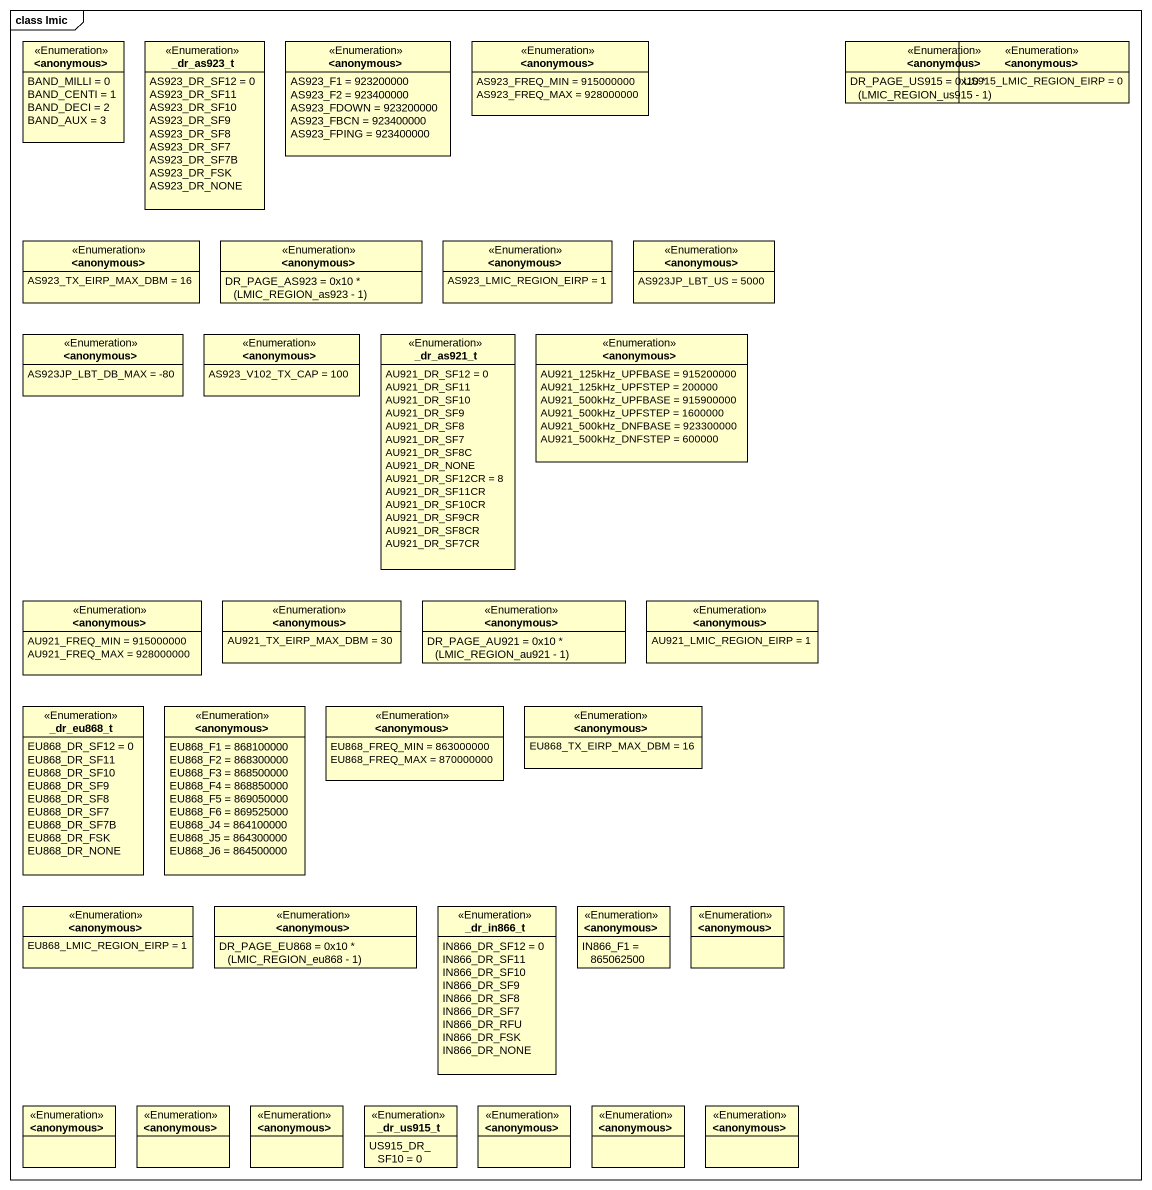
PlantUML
@startuml
mainframe class lmic
hide circle
hide empty members
enum "<anonymous>" as anonymous <<Enumeration>> {
  BAND_MILLI = 0
  BAND_CENTI = 1
  BAND_DECI = 2
  BAND_AUX = 3
}
enum "_dr_as923_t" as dr_as923_t <<Enumeration>> {
  AS923_DR_SF12 = 0
  AS923_DR_SF11
  AS923_DR_SF10
  AS923_DR_SF9
  AS923_DR_SF8
  AS923_DR_SF7
  AS923_DR_SF7B
  AS923_DR_FSK
  AS923_DR_NONE
}
enum "<anonymous>" as anonymous_2 <<Enumeration>> {
  AS923_F1 = 923200000
  AS923_F2 = 923400000
  AS923_FDOWN = 923200000
  AS923_FBCN = 923400000
  AS923_FPING = 923400000
}
enum "<anonymous>" as anonymous_3 <<Enumeration>> {
  AS923_FREQ_MIN = 915000000
  AS923_FREQ_MAX = 928000000
}
enum "<anonymous>" as anonymous_4 <<Enumeration>> {
  {field} DR_PAGE_US915 = 0x10 * (LMIC_REGION_us915 - 1)
}
enum "<anonymous>" as anonymous_5 <<Enumeration>> {
  US915_LMIC_REGION_EIRP = 0
}
enum "<anonymous>" as anonymous_6 <<Enumeration>> {
  AS923_TX_EIRP_MAX_DBM = 16
}
enum "<anonymous>" as anonymous_7 <<Enumeration>> {
  {field} DR_PAGE_AS923 = 0x10 * (LMIC_REGION_as923 - 1)
}
enum "<anonymous>" as anonymous_8 <<Enumeration>> {
  AS923_LMIC_REGION_EIRP = 1
}
enum "<anonymous>" as anonymous_9 <<Enumeration>> {
  AS923JP_LBT_US = 5000
}
enum "<anonymous>" as anonymous_10 <<Enumeration>> {
  AS923JP_LBT_DB_MAX = -80
}
enum "<anonymous>" as anonymous_11 <<Enumeration>> {
  AS923_V102_TX_CAP = 100
}
enum "_dr_as921_t" as dr_as921_t <<Enumeration>> {
  AU921_DR_SF12 = 0
  AU921_DR_SF11
  AU921_DR_SF10
  AU921_DR_SF9
  AU921_DR_SF8
  AU921_DR_SF7
  AU921_DR_SF8C
  AU921_DR_NONE
  AU921_DR_SF12CR = 8
  AU921_DR_SF11CR
  AU921_DR_SF10CR
  AU921_DR_SF9CR
  AU921_DR_SF8CR
  AU921_DR_SF7CR
}
enum "<anonymous>" as anonymous_12 <<Enumeration>> {
  AU921_125kHz_UPFBASE = 915200000
  AU921_125kHz_UPFSTEP = 200000
  AU921_500kHz_UPFBASE = 915900000
  AU921_500kHz_UPFSTEP = 1600000
  AU921_500kHz_DNFBASE = 923300000
  AU921_500kHz_DNFSTEP = 600000
}
enum "<anonymous>" as anonymous_13 <<Enumeration>> {
  AU921_FREQ_MIN = 915000000
  AU921_FREQ_MAX = 928000000
}
enum "<anonymous>" as anonymous_14 <<Enumeration>> {
  AU921_TX_EIRP_MAX_DBM = 30
}
enum "<anonymous>" as anonymous_15 <<Enumeration>> {
  {field} DR_PAGE_AU921 = 0x10 * (LMIC_REGION_au921 - 1)
}
enum "<anonymous>" as anonymous_16 <<Enumeration>> {
  AU921_LMIC_REGION_EIRP = 1
}
enum "_dr_eu868_t" as dr_eu868_t <<Enumeration>> {
  EU868_DR_SF12 = 0
  EU868_DR_SF11
  EU868_DR_SF10
  EU868_DR_SF9
  EU868_DR_SF8
  EU868_DR_SF7
  EU868_DR_SF7B
  EU868_DR_FSK
  EU868_DR_NONE
}
enum "<anonymous>" as anonymous_17 <<Enumeration>> {
  EU868_F1 = 868100000
  EU868_F2 = 868300000
  EU868_F3 = 868500000
  EU868_F4 = 868850000
  EU868_F5 = 869050000
  EU868_F6 = 869525000
  EU868_J4 = 864100000
  EU868_J5 = 864300000
  EU868_J6 = 864500000
}
enum "<anonymous>" as anonymous_18 <<Enumeration>> {
  EU868_FREQ_MIN = 863000000
  EU868_FREQ_MAX = 870000000
}
enum "<anonymous>" as anonymous_19 <<Enumeration>> {
  EU868_TX_EIRP_MAX_DBM = 16
}
enum "<anonymous>" as anonymous_20 <<Enumeration>> {
  EU868_LMIC_REGION_EIRP = 1
}
enum "<anonymous>" as anonymous_21 <<Enumeration>> {
  {field} DR_PAGE_EU868 = 0x10 * (LMIC_REGION_eu868 - 1)
}
enum "_dr_in866_t" as dr_in866_t <<Enumeration>> {
  IN866_DR_SF12 = 0
  IN866_DR_SF11
  IN866_DR_SF10
  IN866_DR_SF9
  IN866_DR_SF8
  IN866_DR_SF7
  IN866_DR_RFU
  IN866_DR_FSK
  IN866_DR_NONE
}
enum "<anonymous>" as anonymous_22 <<Enumeration>> {
  IN866_F1 = 865062500
}
enum "<anonymous>" as anonymous_23 <<Enumeration>>
enum "<anonymous>" as anonymous_24 <<Enumeration>>
enum "<anonymous>" as anonymous_25 <<Enumeration>>
enum "<anonymous>" as anonymous_26 <<Enumeration>>
enum "_dr_us915_t" as dr_us915_t <<Enumeration>> {
  US915_DR_SF10 = 0
}
enum "<anonymous>" as anonymous_27 <<Enumeration>>
enum "<anonymous>" as anonymous_28 <<Enumeration>>
enum "<anonymous>" as anonymous_29 <<Enumeration>>
@enduml
